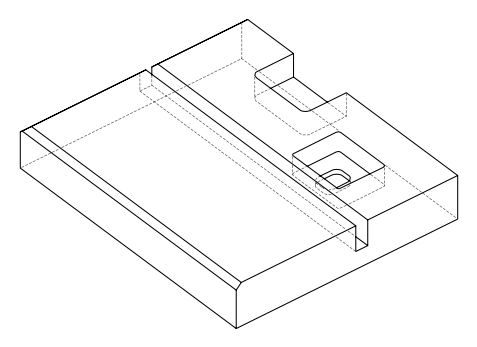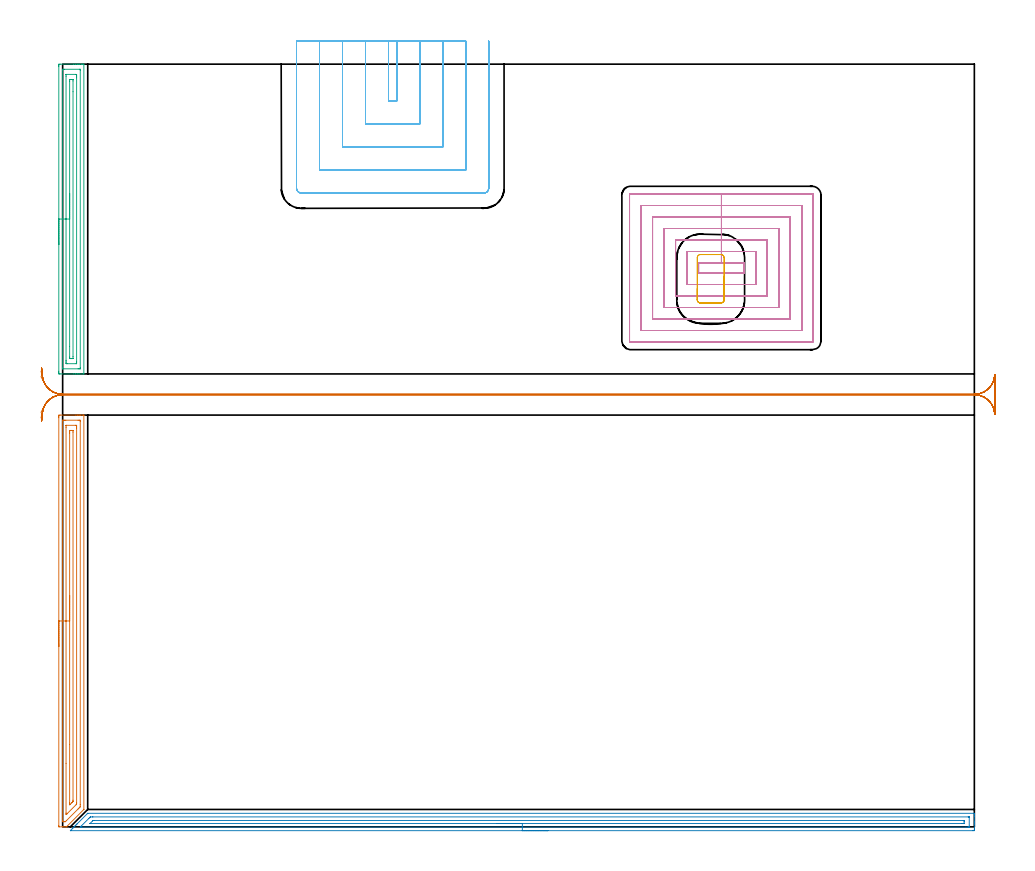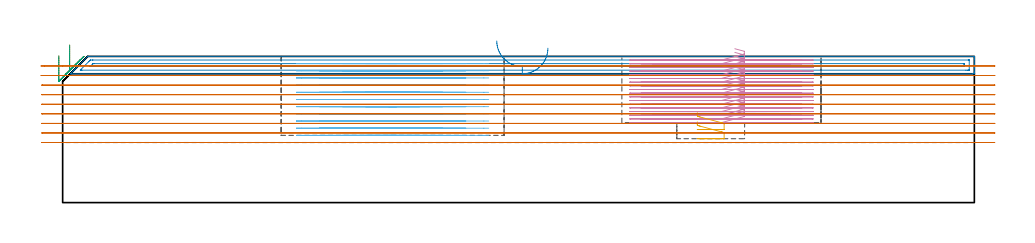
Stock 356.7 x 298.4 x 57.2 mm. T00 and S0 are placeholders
(PLAN: 7 operations, 4 tool changes, 94.1 min)
(1 AREA_MILL | FG_CHAMFER_SURFACE | UGT0205_001 | 5.29 min | 8016 mm3)
(2 AREA_MILL_1 | FG_CHAMFER_SURFACE_1 | UGT0205_001 | 8.59 min | 8077 mm3)
(3 AREA_MILL_2 | FG_CHAMFER_SURFACE_2 | UGT0205_001 | 4.09 min | 6069 mm3)
(4 MILL_RECTANGULAR_POCKET | POCKET_RECTANGULAR_STRAIGHT | NXT0201_008 | Follow Part, ap 1.5, ae 75% | 40.48 min | 128706 mm3)
(5 MILL_RECTANGULAR_POCKET_1 | POCKET_RECTANGULAR_STRAIGHT_1 | NXT0201_012 | Follow Part, ap 4, ae 75% | 0.44 min | 5369 mm3)
(6 MILL_SLOT | SLOT_PARTIAL_RECTANGULAR | NXT0201_011 | Follow Part, ap 3, ae 75% | 20.99 min | 151146 mm3)
(7 MILL_RECTANGULAR_SLOT | SLOT_RECTANGULAR | NXT0201_012 | Follow Part, ap 4, ae 75% | 14.2 min | 193029 mm3)
(TOOL UGT0205_001 | Chamfer Mill 20 x 3 x 45 deg. | D20 FL50 Z2)
(TOOL NXT0201_008 | ENDMILL 6mm [2P460-0600-NA 1630] | D6 FL26 Z6)
(TOOL NXT0201_012 | ENDMILL 16mm [2P460-1600-NA 1630] | D16 FL38 Z6)
(TOOL NXT0201_011 | ENDMILL 12mm [2P460-1200-NA 1630] | D12 FL38 Z6)
(OP 1 AREA_MILL)
G17 G21 G94 G90
T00 M6
G54
G17 G0 G90 X-1.5 Y70.55 S1061 M3
G43 Z67.2 H0
Z57.4
G94 G1 Y70.588 Z56.528 F250.
Y70.702 Z55.664
Y70.891 Z54.812
Y71.153 Z53.98
Y71.487 Z53.174
Y71.89 Z52.4
Y72.358 Z51.664
Y72.89 Z50.972
Y73.479 Z50.329
Y74.122 Z49.74
Y74.814 Z49.208
Y75.55 Z48.74
Y76.324 Z48.337
Y77.13 Z48.003
Y77.962 Z47.741
Y78.814 Z47.552
Y79.678 Z47.438
Y80.55 Z47.4
Y160.079
X-1.499 Y160.485 Z47.401
X-1.494 Y160.966 Z47.404
X-1.492 Y161.091 Z47.406
X-1.018 Y161.1 Z47.879
X5.167 Z54.062
X5.718 Z54.615
X6.051 Z54.947
X6.602 Z55.498
X6.935 Z55.829
X7.937 Z56.837
X8.286 Y161.092 Z57.177
X8.297 Y161.091 Z57.188
X8.3 Y160.931 Z57.2
Y6.867
X8.294 Y6.804 Z57.192
X8.285 Y6.784 Z57.184
X1.633 Y0.132 Z50.531
X1.512 Y0.01 Z50.404
X1.469 Y0.003 Z50.362
X1.3 Y0. Z50.199
X0.531 Z49.431
X-0.134 Z48.761
X-1.351 Z47.546
X-1.491 Y0.002 Z47.405
X-1.5 Y0.412 Z47.4
Y80.55
X-0.086 Z48.814
X-0.085 Y158.91 Z48.815
X-0.084 Y159.015 Z48.816
X-0.081 Y159.067 Z48.819
X-0.08 Y159.085 Z48.82
X-0.044 Y159.09 Z48.856
X0.354 Y159.098 Z49.254
X0.749 Y159.099 Z49.649
X1.236 Y159.1 Z50.136
X6.051 Z54.951
X6.54 Y159.098 Z55.44
X6.77 Y159.092 Z55.67
X6.879 Y159.087 Z55.779
X6.885 Y158.749 Z55.785
Y158.699
Y8.703
X6.884 Y8.653 Z55.784
X6.867 Y7.828 Z55.767
X6.805 Y7.76 Z55.705
X6.428 Y7.379 Z55.328
X6.051 Y7. Z54.951
X1.451 Y2.401 Z50.351
X1.092 Y2.054 Z49.992
X1.045 Y2.01 Z49.945
X0.947 Y2.007 Z49.847
X0.749 Y2.004 Z49.649
X0.26 Y2.002 Z49.16
X0.03 Y2.008 Z48.93
X-0.079 Y2.013 Z48.821
X-0.085 Y2.351 Z48.815
Y2.401
X-0.086 Y80.55 Z48.814
X1.328 Z50.228
X1.329 Y156.326 Z50.229
X1.333 Y156.912 Z50.233
X1.335 Y157.064 Z50.235
X1.341 Y157.09 Z50.241
X1.386 Y157.095 Z50.286
X1.448 Y157.099 Z50.348
X4.982 Y157.1 Z53.882
X5.167 Y157.098 Z54.067
X5.352 Y157.093 Z54.252
X5.465 Y157.087 Z54.365
X5.468 Y157.015 Z54.368
X5.47 Y156.912 Z54.37
X5.471 Y156.605 Z54.371
X5.472 Y156.019 Z54.372
X5.471 Y9.546 Z54.371
X5.47 Y9.24 Z54.37
X5.466 Y8.946 Z54.366
X5.464 Y8.878 Z54.364
X5.411 Y8.82 Z54.311
X5.254 Y8.653 Z54.154
X1.656 Y5.057 Z50.556
X1.633 Y5.035 Z50.533
X1.335 Y4.791 Z50.235
X1.332 Y5.081 Z50.232
X1.329 Y5.387 Z50.229
X1.328 Y24.848 Z50.228
Y80.55
X2.743 Z51.643
Y154.004
X2.744 Y154.233 Z51.644
X2.749 Y154.891 Z51.649
X2.763 Y155.09 Z51.663
X3.426 Y155.1 Z52.326
X3.834 Y155.095 Z52.734
X4.037 Y155.09 Z52.937
X4.051 Y155.085 Z52.951
X4.053 Y155.069 Z52.953
X4.056 Y155.033 Z52.956
X4.057 Y154.982 Z52.957
Y154.462
Y10.439
X4.054 Y10.107 Z52.954
X4.05 Y9.942 Z52.95
X4.047 Y9.907 Z52.947
X4.029 Y9.885 Z52.929
X3.99 Y9.843 Z52.89
X3.698 Y9.546 Z52.598
X3.548 Y9.397 Z52.448
X2.8 Y8.653 Z51.7
X2.786 Y8.646 Z51.686
X2.75 Y8.653 Z51.65
X2.748 Y8.761 Z51.648
X2.744 Y9.317 Z51.644
X2.743 Y32.192 Z51.643
Y80.55
Y81.422 Z51.681
Y82.286 Z51.795
Y83.138 Z51.983
Y83.97 Z52.246
Y84.776 Z52.58
Y85.55 Z52.982
Y86.286 Z53.451
Y86.978 Z53.982
Y87.621 Z54.572
Y88.21 Z55.215
Y88.742 Z55.907
Y89.21 Z56.643
Y89.613 Z57.417
Y89.947 Z58.222
Y90.209 Z59.054
Y90.398 Z59.906
Y90.512 Z60.771
Y90.55 Z61.643
G0 Z67.2
M5
M2
(OP 2 AREA_MILL_1)
G17 G21 G94 G90
T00 M6
G54
G17 G0 G90 X189.85 Y-1.5 S1061 M3
G43 Z67.2 H0
Z60.4
G94 G1 X189.812 Z59.528 F250.
X189.698 Z58.664
X189.509 Z57.812
X189.247 Z56.98
X188.913 Z56.174
X188.51 Z55.4
X188.042 Z54.664
X187.51 Z53.972
X186.921 Z53.329
X186.278 Z52.74
X185.586 Z52.208
X184.85 Z51.74
X184.076 Z51.337
X183.27 Z51.003
X182.438 Z50.741
X181.586 Z50.552
X180.722 Z50.438
X179.85 Z50.4
X3.158
X3.034 Y-1.498 Z50.401
X3.016 Y-1.495 Z50.403
X3.009 Y-1.492 Z50.406
X3.123 Y-1.376 Z50.522
X3.158 Y-1.341 Z50.557
X3.778 Y-0.721 Z51.177
X4.051 Y-0.448 Z51.45
X4.213 Y-0.284 Z51.611
X4.372 Y-0.127 Z51.771
X4.497 Y-0.002 Z51.896
X4.65 Y0.153 Z52.048
X4.8 Y0.301 Z52.199
X4.943 Y0.444 Z52.342
X5.087 Y0.59 Z52.485
X5.228 Y0.729 Z52.626
X5.389 Y0.89 Z52.788
X5.524 Y1.026 Z52.922
X5.656 Y1.157 Z53.054
X9.631 Y5.131 Z57.03
X9.778 Y5.276 Z57.173
X9.805 Y5.294 Z57.191
X9.851 Y5.3 Z57.2
X356.542
X356.69 Y5.298 Z57.188
X356.697 Y5.181 Z57.073
X356.7 Y5.057 Z56.956
Y4.704 Z56.603
Y4.084 Z55.979
Y2.027 Z53.924
Y1.463 Z53.358
Y0.871 Z52.767
Y-0.876 Z51.021
X356.696 Y-1.158 Z50.739
X356.69 Y-1.493 Z50.404
X356.441 Y-1.496 Z50.402
X356.096 Y-1.5 Z50.4
X179.85
Y-0.086 Z51.814
X7.566 Y-0.085 Z51.815
X7.174 Y-0.084 Z51.816
X6.967 Y-0.082 Z51.818
X6.885 Y-0.079 Z51.821
X6.921 Y-0.036 Z51.864
X6.977 Y0.023 Z51.923
X7.174 Y0.224 Z52.124
X10.16 Y3.21 Z55.11
X10.45 Y3.498 Z55.398
X10.744 Y3.785 Z55.685
X10.85 Y3.879 Z55.779
X10.951 Y3.881 Z55.781
X11.636 Y3.885 Z55.785
X11.839 Y3.886 Z55.786
X354.311 Y3.885 Z55.785
X354.515 Y3.884 Z55.784
X354.653 Y3.88 Z55.78
X354.682 Y3.879 Z55.779
X354.69 Y3.865 Z55.765
X354.693 Y3.839 Z55.739
X354.699 Y3.704 Z55.604
X354.7 Y0.209 Z52.109
X354.697 Y0.081 Z51.981
X354.693 Y-0.02 Z51.88
X354.689 Y-0.079 Z51.821
X354.655 Y-0.08 Z51.82
X354.311 Y-0.084 Z51.816
X354.108 Y-0.085 Z51.815
X353.418 Y-0.086 Z51.814
X179.85
Y1.328 Z53.228
X10.753 Y1.329 Z53.229
X10.744 Y1.33 Z53.23
X10.741 Y1.332 Z53.232
X10.74 Y1.337 Z53.237
X10.744 Y1.344 Z53.244
X11.737 Y2.337 Z54.237
X11.827 Y2.421 Z54.321
X11.865 Y2.454 Z54.354
X11.902 Y2.465 Z54.365
X11.978 Y2.467 Z54.367
X12.253 Y2.471 Z54.371
X12.391
X352.389
X352.526 Y2.47 Z54.37
X352.662 Y2.465 Z54.365
X352.69 Y2.463 Z54.363
X352.694 Y2.439 Z54.339
X352.698 Y2.394 Z54.294
X352.7 Y2.337 Z54.237
Y2.167 Z54.067
X352.697 Y1.463 Z53.363
X352.694 Y1.378 Z53.278
X352.69 Y1.341 Z53.241
X352.657 Y1.335 Z53.235
X352.526 Y1.332 Z53.232
X351.771 Y1.329 Z53.229
X351.634 Y1.328 Z53.228
X179.85
X178.978 Z53.267
X178.114 Z53.38
X177.262 Z53.569
X176.43 Z53.832
X175.624 Z54.165
X174.85 Z54.568
X174.114 Z55.037
X173.422 Z55.568
X172.779 Z56.157
X172.19 Z56.801
X171.658 Z57.493
X171.19 Z58.228
X170.787 Z59.002
X170.453 Z59.808
X170.191 Z60.64
X170.002 Z61.492
X169.888 Z62.357
X169.85 Z63.228
G0 Z67.2
M5
M2
(OP 3 AREA_MILL_2)
G17 G21 G94 G90
T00 M6
G54
G17 G0 G90 X-1.5 Y227.8 S1061 M3
G43 Z67.2 H0
Z57.4
G94 G1 Y227.838 Z56.528 F250.
Y227.952 Z55.664
Y228.141 Z54.812
Y228.403 Z53.98
Y228.737 Z53.174
Y229.14 Z52.4
Y229.608 Z51.664
Y230.14 Z50.972
Y230.729 Z50.329
Y231.372 Z49.74
Y232.064 Z49.208
Y232.8 Z48.74
Y233.574 Z48.337
Y234.38 Z48.003
Y235.212 Z47.741
Y236.064 Z47.552
Y236.928 Z47.438
Y237.8 Z47.4
Y297.432
X-1.499 Y297.837 Z47.401
X-1.494 Y298.316 Z47.403
X-1.491 Y298.392 Z47.405
X-1.018 Y298.4 Z47.878
X4.284 Z53.178
X4.932 Z53.829
X5.167 Z54.064
X5.816 Z54.712
X6.051 Z54.947
X6.522 Z55.421
X7.347 Z56.246
X7.818 Z56.717
X8.045 Y298.399 Z56.943
X8.294 Y298.39 Z57.193
X8.3 Y298.281 Z57.2
Y177.318
X8.294 Y177.21 Z57.192
X8.043 Y177.2 Z56.942
X6.521 Z55.42
X6.051 Z54.947
X5.816 Z54.713
X5.167 Z54.064
X4.932 Z53.829
X4.284 Z53.178
X-1.018 Y177.201 Z47.879
X-1.246 Y177.203 Z47.651
X-1.491 Y177.208 Z47.405
X-1.494 Y177.284 Z47.403
X-1.499 Y177.763 Z47.401
X-1.5 Y178.248 Z47.4
Y237.8
X-0.086 Z48.814
Y296.058
X-0.084 Y296.268 Z48.816
X-0.081 Y296.372 Z48.819
X-0.08 Y296.389 Z48.82
X-0.027 Y296.394 Z48.873
X0.069 Y296.397 Z48.969
X0.409 Y296.4 Z49.309
X0.749 Z49.649
X6.595 Z55.495
X6.781 Y296.397 Z55.681
X6.854 Y296.393 Z55.754
X6.879 Y296.389 Z55.779
X6.881 Y296.356 Z55.781
X6.884 Y296.274 Z55.784
X6.886 Y296.107 Z55.786
Y296.058
Y179.542
X6.884 Y179.332 Z55.784
X6.881 Y179.228 Z55.781
X6.879 Y179.211 Z55.779
X6.827 Y179.206 Z55.727
X6.73 Y179.203 Z55.63
X6.39 Y179.2 Z55.29
X6.051 Z54.951
X0.205 Z49.105
X0.019 Y179.203 Z48.919
X-0.054 Y179.207 Z48.846
X-0.079 Y179.211 Z48.821
X-0.081 Y179.244 Z48.819
X-0.084 Y179.326 Z48.816
X-0.086 Y179.493 Z48.814
Y179.542
Y237.8
X1.328 Z50.228
X1.329 Y293.696 Z50.229
X1.331 Y294.279 Z50.231
X1.333 Y294.355 Z50.233
X1.335 Y294.385 Z50.235
X1.393 Y294.391 Z50.293
X1.514 Y294.399 Z50.414
X5.048 Z53.948
X5.167 Y294.396 Z54.067
X5.287 Y294.39 Z54.187
X5.465 Y294.372 Z54.365
X5.467 Y294.279 Z54.367
X5.47 Y293.974 Z54.37
X5.471 Y293.39 Z54.371
Y293.083
Y181.904
X5.469 Y181.321 Z54.369
X5.467 Y181.245 Z54.367
X5.465 Y181.215 Z54.365
X5.407 Y181.209 Z54.307
X5.286 Y181.201 Z54.186
X1.752 Z50.652
X1.633 Y181.204 Z50.533
X1.513 Y181.21 Z50.413
X1.335 Y181.228 Z50.235
X1.333 Y181.321 Z50.233
X1.33 Y181.626 Z50.23
X1.329 Y182.21 Z50.229
X1.328 Y182.517 Z50.228
Y237.8
X2.743 Z51.643
Y291.611
X2.745 Y292.27 Z51.645
X2.748 Y292.366 Z51.648
X2.749 Y292.386 Z51.649
X2.764 Y292.39 Z51.664
X2.812 Y292.394 Z51.712
X3.008 Y292.398 Z51.908
X3.4 Y292.4 Z52.3
X3.5 Z52.4
X3.825 Y292.394 Z52.725
X3.987 Y292.39 Z52.887
X4.051 Y292.379 Z52.951
X4.052 Y292.329 Z52.952
X4.056 Y291.84 Z52.956
X4.057 Y287.614 Z52.957
Y183.989
X4.055 Y183.33 Z52.955
X4.052 Y183.234 Z52.952
X4.051 Y183.214 Z52.951
X4.036 Y183.21 Z52.936
X3.988 Y183.206 Z52.888
X3.792 Y183.202 Z52.692
X3.4 Y183.2 Z52.3
X3.3 Z52.2
X2.975 Y183.206 Z51.875
X2.813 Y183.21 Z51.713
X2.749 Y183.22 Z51.649
X2.748 Y183.271 Z51.648
X2.744 Y183.76 Z51.644
X2.743 Y187.973 Z51.643
Y237.8
Y238.672 Z51.681
Y239.536 Z51.795
Y240.388 Z51.983
Y241.22 Z52.246
Y242.026 Z52.58
Y242.8 Z52.982
Y243.536 Z53.451
Y244.228 Z53.982
Y244.871 Z54.572
Y245.46 Z55.215
Y245.991 Z55.907
Y246.46 Z56.643
Y246.863 Z57.417
Y247.197 Z58.222
Y247.459 Z59.054
Y247.648 Z59.906
Y247.762 Z60.771
Y247.8 Z61.643
G0 Z67.2
M5
M2
(OP 4 MILL_RECTANGULAR_POCKET)
G17 G21 G94 G90
T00 M6
G54
G17 G0 G90 X262.984 Y216.7 S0 M3
G43 Z67.2 H1
Z60.2
G94 G1 X266.7 Z59.204 F250.
Y220.6 Z58.159
X257.75 Z55.761
X248.8 F500.
Y216.7
X266.7
Y220.6
X257.75
Y225.1
X244.3
Y212.2
X271.2
Y225.1
X257.75
Y229.6
X239.8
Y207.7
X275.7
Y229.6
X257.75
Y234.1
X235.3
Y203.2
X280.2
Y234.1
X257.75
Y238.6
X230.8
Y198.7
X284.7
Y238.6
X257.75
Y243.1
X226.3
Y194.2
X289.2
Y243.1
X257.75
Y247.6
X222.2
G3 X221.8 Y247.2 R0.4
G1 Y190.1
G3 X222.2 Y189.7 R0.4
G1 X293.3
G3 X293.7 Y190.1 R0.4
G1 Y247.2
G3 X293.3 Y247.6 R0.4
G1 X257.75
X256.75
G0 X262.984 Y216.7 Z58.761
G1 X266.7 Z57.765 F250.
Y220.6 Z56.72
X257.75 Z54.322
X248.8 F500.
Y216.7
X266.7
Y220.6
X257.75
Y225.1
X244.3
Y212.2
X271.2
Y225.1
X257.75
Y229.6
X239.8
Y207.7
X275.7
Y229.6
X257.75
Y234.1
X235.3
Y203.2
X280.2
Y234.1
X257.75
Y238.6
X230.8
Y198.7
X284.7
Y238.6
X257.75
Y243.1
X226.3
Y194.2
X289.2
Y243.1
X257.75
Y247.6
X222.2
G3 X221.8 Y247.2 R0.4
G1 Y190.1
G3 X222.2 Y189.7 R0.4
G1 X293.3
G3 X293.7 Y190.1 R0.4
G1 Y247.2
G3 X293.3 Y247.6 R0.4
G1 X257.75
X256.75
G0 X262.984 Y216.7 Z57.322
G1 X266.7 Z56.326 F250.
Y220.6 Z55.281
X257.75 Z52.883
X248.8 F500.
Y216.7
X266.7
Y220.6
X257.75
Y225.1
X244.3
Y212.2
X271.2
Y225.1
X257.75
Y229.6
X239.8
Y207.7
X275.7
Y229.6
X257.75
Y234.1
X235.3
Y203.2
X280.2
Y234.1
X257.75
Y238.6
X230.8
Y198.7
X284.7
Y238.6
X257.75
Y243.1
X226.3
Y194.2
X289.2
Y243.1
X257.75
Y247.6
X222.2
G3 X221.8 Y247.2 R0.4
G1 Y190.1
G3 X222.2 Y189.7 R0.4
G1 X293.3
G3 X293.7 Y190.1 R0.4
G1 Y247.2
G3 X293.3 Y247.6 R0.4
G1 X257.75
X256.75
G0 X262.984 Y216.7 Z55.883
G1 X266.7 Z54.888 F250.
Y220.6 Z53.843
X257.75 Z51.444
X248.8 F500.
Y216.7
X266.7
Y220.6
X257.75
Y225.1
X244.3
Y212.2
X271.2
Y225.1
X257.75
Y229.6
X239.8
Y207.7
X275.7
Y229.6
X257.75
Y234.1
X235.3
Y203.2
X280.2
Y234.1
X257.75
Y238.6
X230.8
Y198.7
X284.7
Y238.6
X257.75
Y243.1
X226.3
Y194.2
X289.2
Y243.1
X257.75
Y247.6
X222.2
G3 X221.8 Y247.2 R0.4
G1 Y190.1
G3 X222.2 Y189.7 R0.4
G1 X293.3
G3 X293.7 Y190.1 R0.4
G1 Y247.2
G3 X293.3 Y247.6 R0.4
G1 X257.75
X256.75
G0 X262.984 Y216.7 Z54.444
G1 X266.7 Z53.449 F250.
Y220.6 Z52.404
X257.75 Z50.005
X248.8 F500.
Y216.7
X266.7
Y220.6
X257.75
Y225.1
X244.3
Y212.2
X271.2
Y225.1
X257.75
Y229.6
X239.8
Y207.7
X275.7
Y229.6
X257.75
Y234.1
X235.3
Y203.2
X280.2
Y234.1
X257.75
Y238.6
X230.8
Y198.7
X284.7
Y238.6
X257.75
Y243.1
X226.3
Y194.2
X289.2
Y243.1
X257.75
Y247.6
X222.2
G3 X221.8 Y247.2 R0.4
G1 Y190.1
G3 X222.2 Y189.7 R0.4
G1 X293.3
G3 X293.7 Y190.1 R0.4
G1 Y247.2
G3 X293.3 Y247.6 R0.4
G1 X257.75
X256.75
G0 X262.984 Y216.7 Z53.005
G1 X266.7 Z52.01 F250.
Y220.6 Z50.965
X257.75 Z48.567
X248.8 F500.
Y216.7
X266.7
Y220.6
X257.75
Y225.1
X244.3
Y212.2
X271.2
Y225.1
X257.75
Y229.6
X239.8
Y207.7
X275.7
Y229.6
X257.75
Y234.1
X235.3
Y203.2
X280.2
Y234.1
X257.75
Y238.6
X230.8
Y198.7
X284.7
Y238.6
X257.75
Y243.1
X226.3
Y194.2
X289.2
Y243.1
X257.75
Y247.6
X222.2
G3 X221.8 Y247.2 R0.4
G1 Y190.1
G3 X222.2 Y189.7 R0.4
G1 X293.3
G3 X293.7 Y190.1 R0.4
G1 Y247.2
G3 X293.3 Y247.6 R0.4
G1 X257.75
X256.75
G0 X262.984 Y216.7 Z51.567
G1 X266.7 Z50.571 F250.
Y220.6 Z49.526
X257.75 Z47.128
X248.8 F500.
Y216.7
X266.7
Y220.6
X257.75
Y225.1
X244.3
Y212.2
X271.2
Y225.1
X257.75
Y229.6
X239.8
Y207.7
X275.7
Y229.6
X257.75
Y234.1
X235.3
Y203.2
X280.2
Y234.1
X257.75
Y238.6
X230.8
Y198.7
X284.7
Y238.6
X257.75
Y243.1
X226.3
Y194.2
X289.2
Y243.1
X257.75
Y247.6
X222.2
G3 X221.8 Y247.2 R0.4
G1 Y190.1
G3 X222.2 Y189.7 R0.4
G1 X293.3
G3 X293.7 Y190.1 R0.4
G1 Y247.2
G3 X293.3 Y247.6 R0.4
G1 X257.75
X256.75
G0 X262.984 Y216.7 Z50.128
G1 X266.7 Z49.132 F250.
Y220.6 Z48.087
X257.75 Z45.689
X248.8 F500.
Y216.7
X266.7
Y220.6
X257.75
Y225.1
X244.3
Y212.2
X271.2
Y225.1
X257.75
Y229.6
X239.8
Y207.7
X275.7
Y229.6
X257.75
Y234.1
X235.3
Y203.2
X280.2
Y234.1
X257.75
Y238.6
X230.8
Y198.7
X284.7
Y238.6
X257.75
Y243.1
X226.3
Y194.2
X289.2
Y243.1
X257.75
Y247.6
X222.2
G3 X221.8 Y247.2 R0.4
G1 Y190.1
G3 X222.2 Y189.7 R0.4
G1 X293.3
G3 X293.7 Y190.1 R0.4
G1 Y247.2
G3 X293.3 Y247.6 R0.4
G1 X257.75
X256.75
G0 X262.984 Y216.7 Z48.689
G1 X266.7 Z47.693 F250.
Y220.6 Z46.648
X257.75 Z44.25
X248.8 F500.
Y216.7
X266.7
Y220.6
X257.75
Y225.1
X244.3
Y212.2
X271.2
Y225.1
X257.75
Y229.6
X239.8
Y207.7
X275.7
Y229.6
X257.75
Y234.1
X235.3
Y203.2
X280.2
Y234.1
X257.75
Y238.6
X230.8
Y198.7
X284.7
Y238.6
X257.75
Y243.1
X226.3
Y194.2
X289.2
Y243.1
X257.75
Y247.6
X222.2
G3 X221.8 Y247.2 R0.4
G1 Y190.1
G3 X222.2 Y189.7 R0.4
G1 X293.3
G3 X293.7 Y190.1 R0.4
G1 Y247.2
G3 X293.3 Y247.6 R0.4
G1 X257.75
X256.75
G0 X262.984 Y216.7 Z47.25
G1 X266.7 Z46.254 F250.
Y220.6 Z45.209
X257.75 Z42.811
X248.8 F500.
Y216.7
X266.7
Y220.6
X257.75
Y225.1
X244.3
Y212.2
X271.2
Y225.1
X257.75
Y229.6
X239.8
Y207.7
X275.7
Y229.6
X257.75
Y234.1
X235.3
Y203.2
X280.2
Y234.1
X257.75
Y238.6
X230.8
Y198.7
X284.7
Y238.6
X257.75
Y243.1
X226.3
Y194.2
X289.2
Y243.1
X257.75
Y247.6
X222.2
G3 X221.8 Y247.2 R0.4
G1 Y190.1
G3 X222.2 Y189.7 R0.4
G1 X293.3
G3 X293.7 Y190.1 R0.4
G1 Y247.2
G3 X293.3 Y247.6 R0.4
G1 X257.75
X256.75
G0 X262.984 Y216.7 Z45.811
G1 X266.7 Z44.815 F250.
Y220.6 Z43.77
X257.75 Z41.372
X248.8 F500.
Y216.7
X266.7
Y220.6
X257.75
Y225.1
X244.3
Y212.2
X271.2
Y225.1
X257.75
Y229.6
X239.8
Y207.7
X275.7
Y229.6
X257.75
Y234.1
X235.3
Y203.2
X280.2
Y234.1
X257.75
Y238.6
X230.8
Y198.7
X284.7
Y238.6
X257.75
Y243.1
X226.3
Y194.2
X289.2
Y243.1
X257.75
Y247.6
X222.2
G3 X221.8 Y247.2 R0.4
G1 Y190.1
G3 X222.2 Y189.7 R0.4
G1 X293.3
G3 X293.7 Y190.1 R0.4
G1 Y247.2
G3 X293.3 Y247.6 R0.4
G1 X257.75
X256.75
G0 X262.984 Y216.7 Z44.372
G1 X266.7 Z43.376 F250.
Y220.6 Z42.331
X257.75 Z39.933
X248.8 F500.
Y216.7
X266.7
Y220.6
X257.75
Y225.1
X244.3
Y212.2
X271.2
Y225.1
X257.75
Y229.6
X239.8
Y207.7
X275.7
Y229.6
X257.75
Y234.1
X235.3
Y203.2
X280.2
Y234.1
X257.75
Y238.6
X230.8
Y198.7
X284.7
Y238.6
X257.75
Y243.1
X226.3
Y194.2
X289.2
Y243.1
X257.75
Y247.6
X222.2
G3 X221.8 Y247.2 R0.4
G1 Y190.1
G3 X222.2 Y189.7 R0.4
G1 X293.3
G3 X293.7 Y190.1 R0.4
G1 Y247.2
G3 X293.3 Y247.6 R0.4
G1 X257.75
X256.75
G0 X262.984 Y216.7 Z42.933
G1 X266.7 Z41.938 F250.
Y220.6 Z40.893
X257.75 Z38.494
X248.8 F500.
Y216.7
X266.7
Y220.6
X257.75
Y225.1
X244.3
Y212.2
X271.2
Y225.1
X257.75
Y229.6
X239.8
Y207.7
X275.7
Y229.6
X257.75
Y234.1
X235.3
Y203.2
X280.2
Y234.1
X257.75
Y238.6
X230.8
Y198.7
X284.7
Y238.6
X257.75
Y243.1
X226.3
Y194.2
X289.2
Y243.1
X257.75
Y247.6
X222.2
G3 X221.8 Y247.2 R0.4
G1 Y190.1
G3 X222.2 Y189.7 R0.4
G1 X293.3
G3 X293.7 Y190.1 R0.4
G1 Y247.2
G3 X293.3 Y247.6 R0.4
G1 X257.75
X256.75
G0 X262.984 Y216.7 Z41.494
G1 X266.7 Z40.499 F250.
Y220.6 Z39.454
X257.75 Z37.056
X248.8 F500.
Y216.7
X266.7
Y220.6
X257.75
Y225.1
X244.3
Y212.2
X271.2
Y225.1
X257.75
Y229.6
X239.8
Y207.7
X275.7
Y229.6
X257.75
Y234.1
X235.3
Y203.2
X280.2
Y234.1
X257.75
Y238.6
X230.8
Y198.7
X284.7
Y238.6
X257.75
Y243.1
X226.3
Y194.2
X289.2
Y243.1
X257.75
Y247.6
X222.2
G3 X221.8 Y247.2 R0.4
G1 Y190.1
G3 X222.2 Y189.7 R0.4
G1 X293.3
G3 X293.7 Y190.1 R0.4
G1 Y247.2
G3 X293.3 Y247.6 R0.4
G1 X257.75
X256.75
G0 X262.984 Y216.7 Z40.056
G1 X266.7 Z39.06 F250.
Y220.6 Z38.015
X257.75 Z35.617
X248.8 F500.
Y216.7
X266.7
Y220.6
X257.75
Y225.1
X244.3
Y212.2
X271.2
Y225.1
X257.75
Y229.6
X239.8
Y207.7
X275.7
Y229.6
X257.75
Y234.1
X235.3
Y203.2
X280.2
Y234.1
X257.75
Y238.6
X230.8
Y198.7
X284.7
Y238.6
X257.75
Y243.1
X226.3
Y194.2
X289.2
Y243.1
X257.75
Y247.6
X222.2
G3 X221.8 Y247.2 R0.4
G1 Y190.1
G3 X222.2 Y189.7 R0.4
G1 X293.3
G3 X293.7 Y190.1 R0.4
G1 Y247.2
G3 X293.3 Y247.6 R0.4
G1 X257.75
X256.75
G0 X262.984 Y216.7 Z38.617
G1 X266.7 Z37.621 F250.
Y220.6 Z36.576
X257.75 Z34.178
X248.8 F500.
Y216.7
X266.7
Y220.6
X257.75
Y225.1
X244.3
Y212.2
X271.2
Y225.1
X257.75
Y229.6
X239.8
Y207.7
X275.7
Y229.6
X257.75
Y234.1
X235.3
Y203.2
X280.2
Y234.1
X257.75
Y238.6
X230.8
Y198.7
X284.7
Y238.6
X257.75
Y243.1
X226.3
Y194.2
X289.2
Y243.1
X257.75
Y247.6
X222.2
G3 X221.8 Y247.2 R0.4
G1 Y190.1
G3 X222.2 Y189.7 R0.4
G1 X293.3
G3 X293.7 Y190.1 R0.4
G1 Y247.2
G3 X293.3 Y247.6 R0.4
G1 X257.75
X256.75
G0 X262.984 Y216.7 Z37.178
G1 X266.7 Z36.182 F250.
Y220.6 Z35.137
X257.75 Z32.739
X248.8 F500.
Y216.7
X266.7
Y220.6
X257.75
Y225.1
X244.3
Y212.2
X271.2
Y225.1
X257.75
Y229.6
X239.8
Y207.7
X275.7
Y229.6
X257.75
Y234.1
X235.3
Y203.2
X280.2
Y234.1
X257.75
Y238.6
X230.8
Y198.7
X284.7
Y238.6
X257.75
Y243.1
X226.3
Y194.2
X289.2
Y243.1
X257.75
Y247.6
X222.2
G3 X221.8 Y247.2 R0.4
G1 Y190.1
G3 X222.2 Y189.7 R0.4
G1 X293.3
G3 X293.7 Y190.1 R0.4
G1 Y247.2
G3 X293.3 Y247.6 R0.4
G1 X257.75
X256.75
G0 X262.984 Y216.7 Z35.739
G1 X266.7 Z34.743 F250.
Y220.6 Z33.698
X257.75 Z31.3
X248.8 F500.
Y216.7
X266.7
Y220.6
X257.75
Y225.1
X244.3
Y212.2
X271.2
Y225.1
X257.75
Y229.6
X239.8
Y207.7
X275.7
Y229.6
X257.75
Y234.1
X235.3
Y203.2
X280.2
Y234.1
X257.75
Y238.6
X230.8
Y198.7
X284.7
Y238.6
X257.75
Y243.1
X226.3
Y194.2
X289.2
Y243.1
X257.75
Y247.6
X222.2
G3 X221.8 Y247.2 R0.4
G1 Y190.1
G3 X222.2 Y189.7 R0.4
G1 X293.3
G3 X293.7 Y190.1 R0.4
G1 Y247.2
G3 X293.3 Y247.6 R0.4
G1 X257.75
X256.75
G0 Z67.2
M5
M2
(OP 5 MILL_RECTANGULAR_POCKET_1)
G17 G21 G94 G90
T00 M6
G54
G17 G0 G90 X248.3 Y210.621 S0 M3
G43 Z67.2 H1
Z35.156
G94 G1 Y206.2 Z33.971 F250.
Y206.09 Z33.942
X248.357 Y205.818 Z33.867
X248.475 Y205.566 Z33.792
X248.648 Y205.348 Z33.718
X248.866 Y205.175 Z33.643
X249.118 Y205.057 Z33.569
X249.39 Y205. Z33.494
X257.71 Z31.265
X257.982 Y205.057 Z31.191
X258.234 Y205.175 Z31.116
X258.452 Y205.348 Z31.041
X258.625 Y205.566 Z30.967
X258.743 Y205.818 Z30.892
X258.8 Y206.09 Z30.818
Y214.45 Z28.578
Y222.7 F500.
G3 X257.6 Y223.9 R1.2
G1 X249.5
G3 X248.3 Y222.7 R1.2
G1 Y206.2
G3 X249.5 Y205. R1.2
G1 X257.6
G3 X258.8 Y206.2 R1.2
G1 Y214.45
Y215.45
G0 X248.3 Y210.621 Z31.578
G1 Y206.2 Z30.393 F250.
Y206.09 Z30.364
X248.357 Y205.818 Z30.289
X248.475 Y205.566 Z30.215
X248.648 Y205.348 Z30.14
X248.866 Y205.175 Z30.066
X249.118 Y205.057 Z29.991
X249.39 Y205. Z29.916
X257.71 Z27.687
X257.982 Y205.057 Z27.613
X258.234 Y205.175 Z27.538
X258.452 Y205.348 Z27.464
X258.625 Y205.566 Z27.389
X258.743 Y205.818 Z27.315
X258.8 Y206.09 Z27.24
Y214.45 Z25.
Y222.7 F500.
G3 X257.6 Y223.9 R1.2
G1 X249.5
G3 X248.3 Y222.7 R1.2
G1 Y206.2
G3 X249.5 Y205. R1.2
G1 X257.6
G3 X258.8 Y206.2 R1.2
G1 Y214.45
Y215.45
G0 Z67.2
M5
M2
(OP 6 MILL_SLOT)
G17 G21 G94 G90
T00 M6
G54
G17 G0 G90 X127.5 Y307.4 S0 M3
G43 Z67.2 H1
Z54.391
G94 G1 Y304.4 F250.
Y284. F500.
X130.7
Y304.4
Y307.4 F250.
X118.5
Y304.4
Y275. F500.
X139.7
Y304.4
Y307.4 F250.
X109.5
Y304.4
Y266. F500.
X148.7
Y304.4
Y307.4 F250.
X100.5
Y304.4
Y257. F500.
X157.7
Y304.4
Y307.4 F250.
X91.5
Y304.4
Y249.9 F500.
G3 X93.4 Y248. R1.9
G1 X164.8
G3 X166.7 Y249.9 R1.9
G1 Y304.4
Y307.4 F250.
G0 X127.5 Z51.582
G1 Y304.4
Y284. F500.
X130.7
Y304.4
Y307.4 F250.
X118.5
Y304.4
Y275. F500.
X139.7
Y304.4
Y307.4 F250.
X109.5
Y304.4
Y266. F500.
X148.7
Y304.4
Y307.4 F250.
X100.5
Y304.4
Y257. F500.
X157.7
Y304.4
Y307.4 F250.
X91.5
Y304.4
Y249.9 F500.
G3 X93.4 Y248. R1.9
G1 X164.8
G3 X166.7 Y249.9 R1.9
G1 Y304.4
Y307.4 F250.
G0 X127.5 Z48.773
G1 Y304.4
Y284. F500.
X130.7
Y304.4
Y307.4 F250.
X118.5
Y304.4
Y275. F500.
X139.7
Y304.4
Y307.4 F250.
X109.5
Y304.4
Y266. F500.
X148.7
Y304.4
Y307.4 F250.
X100.5
Y304.4
Y257. F500.
X157.7
Y304.4
Y307.4 F250.
X91.5
Y304.4
Y249.9 F500.
G3 X93.4 Y248. R1.9
G1 X164.8
G3 X166.7 Y249.9 R1.9
G1 Y304.4
Y307.4 F250.
G0 X127.5 Z45.964
G1 Y304.4
Y284. F500.
X130.7
Y304.4
Y307.4 F250.
X118.5
Y304.4
Y275. F500.
X139.7
Y304.4
Y307.4 F250.
X109.5
Y304.4
Y266. F500.
X148.7
Y304.4
Y307.4 F250.
X100.5
Y304.4
Y257. F500.
X157.7
Y304.4
Y307.4 F250.
X91.5
Y304.4
Y249.9 F500.
G3 X93.4 Y248. R1.9
G1 X164.8
G3 X166.7 Y249.9 R1.9
G1 Y304.4
Y307.4 F250.
G0 X127.5 Z43.154
G1 Y304.4
Y284. F500.
X130.7
Y304.4
Y307.4 F250.
X118.5
Y304.4
Y275. F500.
X139.7
Y304.4
Y307.4 F250.
X109.5
Y304.4
Y266. F500.
X148.7
Y304.4
Y307.4 F250.
X100.5
Y304.4
Y257. F500.
X157.7
Y304.4
Y307.4 F250.
X91.5
Y304.4
Y249.9 F500.
G3 X93.4 Y248. R1.9
G1 X164.8
G3 X166.7 Y249.9 R1.9
G1 Y304.4
Y307.4 F250.
G0 X127.5 Z40.345
G1 Y304.4
Y284. F500.
X130.7
Y304.4
Y307.4 F250.
X118.5
Y304.4
Y275. F500.
X139.7
Y304.4
Y307.4 F250.
X109.5
Y304.4
Y266. F500.
X148.7
Y304.4
Y307.4 F250.
X100.5
Y304.4
Y257. F500.
X157.7
Y304.4
Y307.4 F250.
X91.5
Y304.4
Y249.9 F500.
G3 X93.4 Y248. R1.9
G1 X164.8
G3 X166.7 Y249.9 R1.9
G1 Y304.4
Y307.4 F250.
G0 X127.5 Z37.536
G1 Y304.4
Y284. F500.
X130.7
Y304.4
Y307.4 F250.
X118.5
Y304.4
Y275. F500.
X139.7
Y304.4
Y307.4 F250.
X109.5
Y304.4
Y266. F500.
X148.7
Y304.4
Y307.4 F250.
X100.5
Y304.4
Y257. F500.
X157.7
Y304.4
Y307.4 F250.
X91.5
Y304.4
Y249.9 F500.
G3 X93.4 Y248. R1.9
G1 X164.8
G3 X166.7 Y249.9 R1.9
G1 Y304.4
Y307.4 F250.
G0 X127.5 Z34.727
G1 Y304.4
Y284. F500.
X130.7
Y304.4
Y307.4 F250.
X118.5
Y304.4
Y275. F500.
X139.7
Y304.4
Y307.4 F250.
X109.5
Y304.4
Y266. F500.
X148.7
Y304.4
Y307.4 F250.
X100.5
Y304.4
Y257. F500.
X157.7
Y304.4
Y307.4 F250.
X91.5
Y304.4
Y249.9 F500.
G3 X93.4 Y248. R1.9
G1 X164.8
G3 X166.7 Y249.9 R1.9
G1 Y304.4
Y307.4 F250.
G0 X127.5 Z31.918
G1 Y304.4
Y284. F500.
X130.7
Y304.4
Y307.4 F250.
X118.5
Y304.4
Y275. F500.
X139.7
Y304.4
Y307.4 F250.
X109.5
Y304.4
Y266. F500.
X148.7
Y304.4
Y307.4 F250.
X100.5
Y304.4
Y257. F500.
X157.7
Y304.4
Y307.4 F250.
X91.5
Y304.4
Y249.9 F500.
G3 X93.4 Y248. R1.9
G1 X164.8
G3 X166.7 Y249.9 R1.9
G1 Y304.4
Y307.4 F250.
G0 X127.5 Z29.109
G1 Y304.4
Y284. F500.
X130.7
Y304.4
Y307.4 F250.
X118.5
Y304.4
Y275. F500.
X139.7
Y304.4
Y307.4 F250.
X109.5
Y304.4
Y266. F500.
X148.7
Y304.4
Y307.4 F250.
X100.5
Y304.4
Y257. F500.
X157.7
Y304.4
Y307.4 F250.
X91.5
Y304.4
Y249.9 F500.
G3 X93.4 Y248. R1.9
G1 X164.8
G3 X166.7 Y249.9 R1.9
G1 Y304.4
Y307.4 F250.
G0 X127.5 Z26.3
G1 Y304.4
Y284. F500.
X130.7
Y304.4
Y307.4 F250.
X118.5
Y304.4
Y275. F500.
X139.7
Y304.4
Y307.4 F250.
X109.5
Y304.4
Y266. F500.
X148.7
Y304.4
Y307.4 F250.
X100.5
Y304.4
Y257. F500.
X157.7
Y304.4
Y307.4 F250.
X91.5
Y304.4
Y249.9 F500.
G3 X93.4 Y248. R1.9
G1 X164.8
G3 X166.7 Y249.9 R1.9
G1 Y304.4
Y307.4 F250.
G0 Z67.2
M5
M2
(OP 7 MILL_RECTANGULAR_SLOT)
G17 G21 G94 G90
T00 M6
G54
G17 G0 G90 X-8.479 Y162.149 S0 M3
G43 Z67.2 H1
Z53.455
G94 G1 X-7.089 Y164.808 F250.
G2 X0. Y169.1 R8. F500.
G1 X356.7
G2 X364.69 Y161.5 R8.
G1 X364.7
Y176.8
X364.69
G2 X356.7 Y169.2 R8.
G1 X0.
G2 X-7.088 Y173.491 R8.
G1 X-8.479 Y176.149 F250.
G0 X-8.472 Y159.995 Z49.711
G1 X-7.791 Y162.916
G2 X0. Y169.1 R8. F500.
G1 X356.7
G2 X364.69 Y161.5 R8.
G1 X364.7
Y176.8
X364.69
G2 X356.7 Y169.2 R8.
G1 X0.
G2 X-7.789 Y175.374 R8.
G1 X-8.474 Y178.295 F250.
G0 X-8.23 Y158.803 Z45.967
G1 X-7.97 Y161.792
G2 X0. Y169.1 R8. F500.
G1 X356.7
G2 X364.69 Y161.5 R8.
G1 X364.7
Y176.8
X364.69
G2 X356.7 Y169.2 R8.
G1 X0.
G2 X-7.97 Y176.508 R8.
G1 X-8.23 Y179.497 F250.
G0 Y158.803 Z42.222
G1 X-7.97 Y161.792
G2 X0. Y169.1 R8. F500.
G1 X356.7
G2 X364.69 Y161.5 R8.
G1 X364.7
Y176.8
X364.69
G2 X356.7 Y169.2 R8.
G1 X0.
G2 X-7.97 Y176.508 R8.
G1 X-8.23 Y179.497 F250.
G0 Y158.803 Z38.478
G1 X-7.97 Y161.792
G2 X0. Y169.1 R8. F500.
G1 X356.7
G2 X364.69 Y161.5 R8.
G1 X364.7
Y176.8
X364.69
G2 X356.7 Y169.2 R8.
G1 X0.
G2 X-7.97 Y176.508 R8.
G1 X-8.23 Y179.497 F250.
G0 Y158.803 Z34.733
G1 X-7.97 Y161.792
G2 X0. Y169.1 R8. F500.
G1 X356.7
G2 X364.69 Y161.5 R8.
G1 X364.7
Y176.8
X364.69
G2 X356.7 Y169.2 R8.
G1 X0.
G2 X-7.97 Y176.508 R8.
G1 X-8.23 Y179.497 F250.
G0 Y158.803 Z30.989
G1 X-7.97 Y161.792
G2 X0. Y169.1 R8. F500.
G1 X356.7
G2 X364.69 Y161.5 R8.
G1 X364.7
Y176.8
X364.69
G2 X356.7 Y169.2 R8.
G1 X0.
G2 X-7.97 Y176.508 R8.
G1 X-8.23 Y179.497 F250.
G0 Y158.803 Z27.244
G1 X-7.97 Y161.792
G2 X0. Y169.1 R8. F500.
G1 X356.7
G2 X364.69 Y161.5 R8.
G1 X364.7
Y176.8
X364.69
G2 X356.7 Y169.2 R8.
G1 X0.
G2 X-7.97 Y176.508 R8.
G1 X-8.23 Y179.497 F250.
G0 Y158.803 Z23.5
G1 X-7.97 Y161.792
G2 X0. Y169.1 R8. F500.
G1 X356.7
G2 X364.69 Y161.5 R8.
G1 Y176.8
G2 X356.7 Y169.2 R8.
G1 X0.
G2 X-7.97 Y176.508 R8.
G1 X-8.23 Y179.497 F250.
G0 Z67.2
M5
M2
